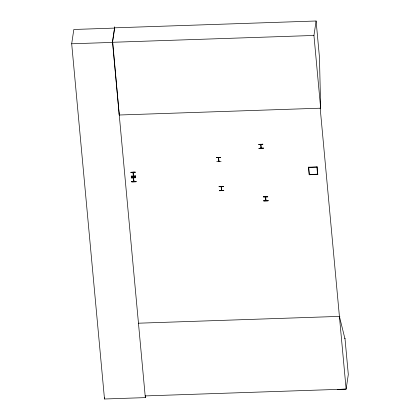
<?xml version="1.0" encoding="UTF-8"?>
<svg xmlns="http://www.w3.org/2000/svg" width="420" height="420" viewBox="0 0 420 420"><rect width="100%" height="100%" fill="white"/><g stroke="black" fill="none" stroke-linecap="round" stroke-linejoin="round"><path stroke-width="0.63" d="M131.775 181.892L136.106 181.734L131.775 181.897L131.775 181.566M136.101 181.419L131.764 181.681M219.424 190.533L223.75 190.386M219.434 190.454L219.434 190.743L223.766 190.58L223.76 190.271L219.413 190.533M219.434 190.738L223.766 190.58M263.309 148.008L263.309 148.339L258.983 148.465M258.967 148.312L263.309 148.029M216.741 161.522L221.072 161.401M133.849 181.33L133.849 181.613L133.497 177.828L133.99 181.571L134.043 181.057M221.114 186.758L221.372 187.068L221.183 186.47M219.046 161.133L218.972 161.422L218.531 157.427M265.519 196.844L265.713 197.39L265.708 196.76M133.481 177.907L133.529 177.623M221.141 186.758L221.503 190.465L221.503 190.176M221.692 190.381L221.466 190.082M260.92 144.805L260.962 144.543M145.609 395.75L145.331 397.614L104.496 399L71.689 43.785L73.826 29.474L114.66 28.093M114.713 26.807L112.592 40.997L119.259 115.007L320.659 108.181L319.463 57.362L316.103 21L114.702 27.825L112.523 42.404L71.689 43.785M131.271 176.101L131.271 176.426L135.602 176.264L135.597 175.954M131.407 177.849L135.749 177.618L131.423 177.765M132.956 172.441L133.024 172.153M133.03 172.494L132.988 172.746M133.172 172.148L133.14 172.358M133.182 172.778L133.224 172.226M133.345 175.859L133.339 176.148L132.993 172.4M133.534 175.591L133.492 176.143L133.161 172.405M133.754 177.954L133.534 178.248L133.539 177.965M133.675 177.902L133.681 177.618M104.496 399L104.68 397.756M216.41 157.694L220.742 157.573M218.757 157.768L218.704 157.972M218.852 161.175L218.757 161.028M218.941 161.002L219.004 161.17M219.067 186.695L223.409 186.47L219.077 186.611M221.335 186.464L221.723 190.171M221.414 186.805L221.172 187.047M221.498 189.872L221.471 190.386M258.615 144.485L262.957 144.207L258.61 144.433M260.731 144.207L260.762 144.69M260.741 144.548L260.904 144.779M260.736 144.249L261.077 147.956M260.883 144.202L261.203 148.197M260.888 144.832L260.935 144.28M261.004 147.651L261.03 148.192L261.046 147.614M263.45 196.896L267.76 196.844M263.776 200.697L263.776 201.028L268.107 200.886L268.107 200.576M265.555 196.765L265.587 197.143M265.734 197.379L265.781 197.101M265.802 200.209L265.876 200.508M265.797 200.681L265.844 200.167M265.997 200.167L265.997 200.755L265.676 197.006M337.376 389.461L346.127 389.114L320.187 108.197L320.665 108.234L313.94 35.459L316.103 21M317.825 174.374L309.146 174.783L308.464 167.097M317.562 174.169L309.367 174.568L308.726 167.297M317.546 174.29L316.901 167.018M317.804 174.494L317.121 166.803M265.524 196.97L265.829 200.708M320.187 108.197L320.659 108.181M313.94 35.459L112.539 42.284L145.331 397.614M130.904 172.379L135.23 172.232M308.448 167.213L317.105 166.918M308.711 167.417L316.885 167.139M131.271 176.138L135.597 175.991M131.759 181.687L136.106 181.456M138.484 323.201L339.885 316.375M145.383 395.913L346.127 389.114L348.311 374.504L344.957 338.142L344.894 338.562L339.413 316.391M216.41 157.642L220.742 157.521M263.776 200.734L268.107 200.613M218.804 161.375L218.505 157.678M223.393 186.533L219.067 186.748M258.983 148.481L263.298 148.166M135.739 177.755L131.407 177.902M135.587 176.111L131.261 176.258M268.097 200.734L263.765 200.855M119.212 113.059L119.259 115.007M130.914 172.294L135.245 172.153L130.914 172.294M267.781 196.775L263.419 196.822L267.781 196.775"/></g></svg>
